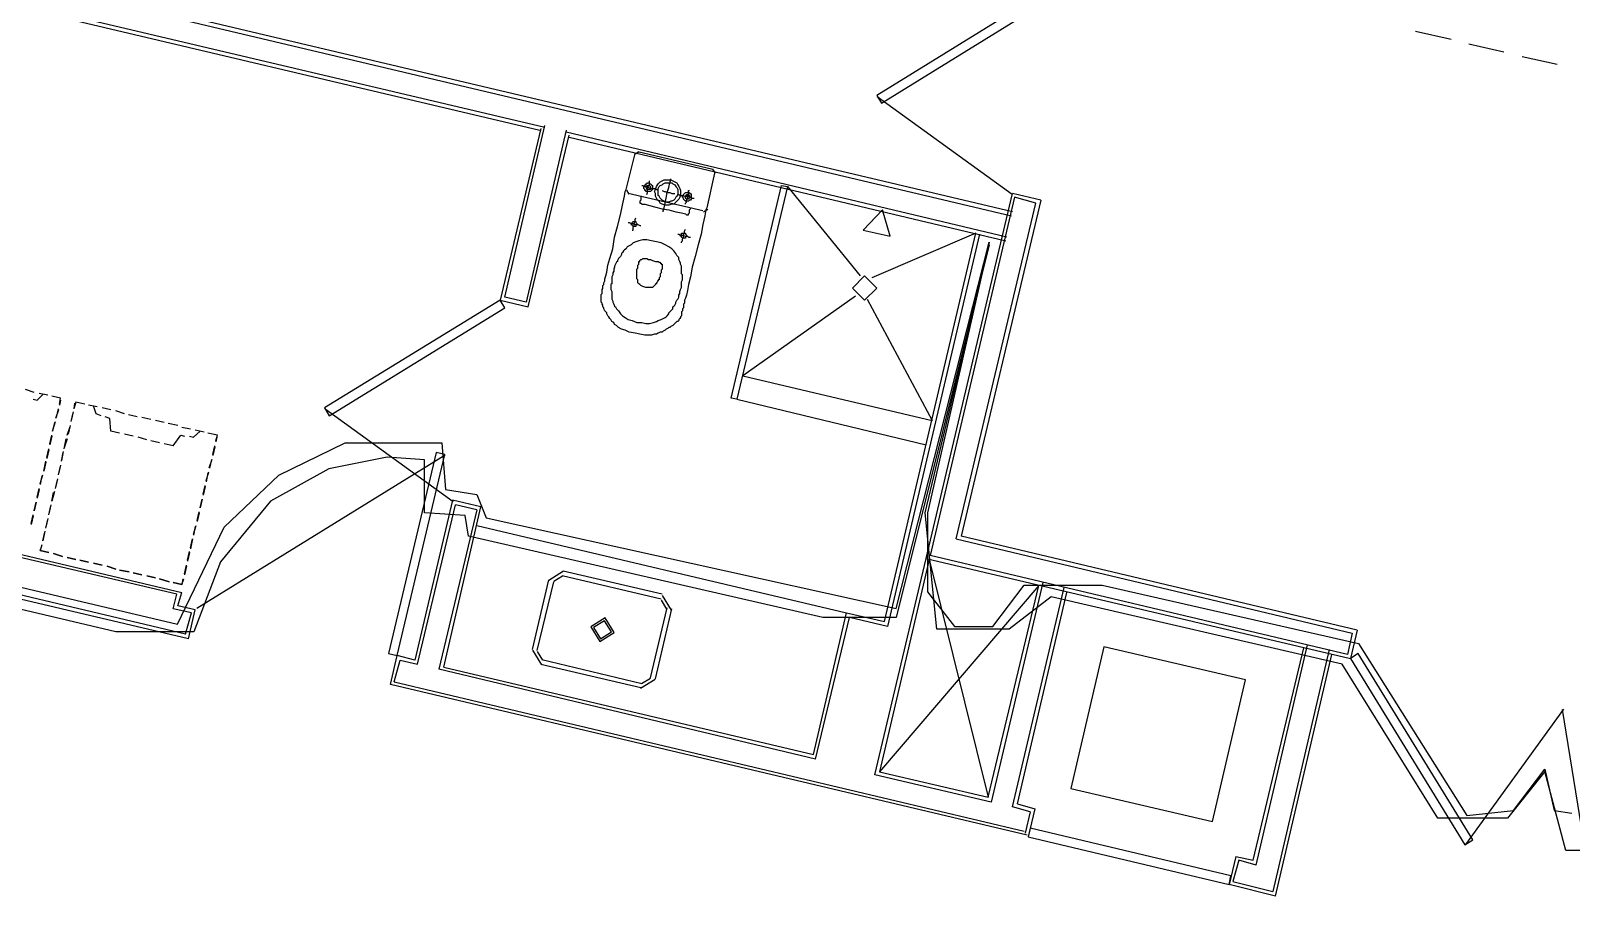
# Model space of a CAD drawing. Header units: feet. Extents: x -84 to 198, y -22 to 181.
# Drawn here: x 43.71 to 64.87, y 40.46 to 52.34 of the extents above; entities that cross this region are included whole.
import ezdxf

# ---------------------------------------------------------------- set-up
doc = ezdxf.new("R2010")
doc.units = ezdxf.units.FT
for name, color, linetype in [('A-AREA-COMUN', 252, 'CONTINUOUS'), ('A-AREA-UNIDAD', 30, 'CONTINUOUS'), ('A-LINEA', 7, 'CONTINUOUS'), ('A-LINEA-FINA', 9, 'CONTINUOUS')]:
    doc.layers.add(name, color=color, linetype=linetype)

msp = doc.modelspace()

# ---------------------------------------------------------------- linework, layer by layer
at = {"layer": 'A-AREA-COMUN'}
msp.add_lwpolyline([(32.32, 47.36), (45.728, 44.1956), (46.368, 45.5289), (47.12, 46.24), (48.032, 46.6844), (49.36, 46.6844), (49.408, 46.0444), (49.84, 45.9733), (49.968, 45.6533), (55.6, 44.4089), (56.88, 49.44), (56.032, 45.7244), (56.032, 44.64), (56.4, 44.16), (56.928, 44.16), (57.36, 44.7289), (58.432, 44.7289), (61.952, 43.9289), (63.44, 41.5644), (64.08, 41.6356), (64.512, 42.2044), (64.64, 41.6356), (64.88, 41.6)], dxfattribs=at)
at = {"layer": 'A-AREA-UNIDAD'}
msp.add_lwpolyline([(65.84, 41.0844), (64.8, 41.0844), (64.512, 42.1689), (64, 41.5289), (63.04, 41.5289), (61.728, 43.6444), (57.728, 44.5689), (57.152, 44.1244), (56.16, 44.1244), (56, 45.7244), (56.88, 49.4044), (55.6, 44.2844), (54.592, 44.2844), (49.728, 45.4044), (49.68, 45.6889), (49.12, 45.7244), (49.12, 46.4533), (48.608, 46.4889), (47.808, 46.3289), (47.008, 45.8844), (46.32, 45.0489), (45.952, 44.0889), (44.88, 44.0889), (32.368, 47.04)], dxfattribs=at)
at = {"layer": 'A-LINEA'}
for p, q in [((29.2267, 56.4178), (57.1867, 49.8044)), ((57.2, 49.8578), (29.2933, 56.4578)), ((50.7733, 51.0178), (43.2133, 52.8044)), ((43.2533, 52.7378), (50.7067, 50.9778)), ((62.7333, 52.3378), (63.2267, 52.2311)), ((63.4667, 52.1644), (63.9467, 52.0578)), ((64.2, 51.9911), (64.68, 51.8844)), ((55.3375, 51.4428), (57.1945, 50.0985)), ((50.2267, 48.6844), (50.7733, 51.0444)), ((51.0667, 50.9778), (50.52, 48.6178)), ((50.5467, 48.5511), (51.1067, 50.9111)), ((57.12, 49.5111), (51.0667, 50.9511)), ((51.1067, 50.8844), (57.1067, 49.4578)), ((51.8933, 50.1644), (52.0133, 50.6578)), ((52.0708, 50.6832), (52.0146, 50.6485)), ((52.0533, 50.6844), (53.08, 50.4444)), ((53.1067, 50.3911), (53, 49.9111)), ((53.1187, 50.387), (53.0841, 50.4432)), ((51.8946, 50.1552), (51.9292, 50.099)), ((54.0667, 50.1644), (54.0667, 50.1644)), ((54.1067, 50.2044), (55.1067, 48.9778)), ((52.9467, 49.8711), (51.92, 50.1111)), ((56.0133, 45.0978), (57.2, 50.1111)), ((57.2267, 50.0578), (56.0667, 45.1378)), ((56.4267, 45.3644), (57.52, 49.9778)), ((57.5867, 50.0178), (56.4933, 45.4044)), ((57.5867, 50.0178), (57.2, 50.1111)), ((57.52, 49.9778), (57.2267, 50.0578)), ((52.9559, 49.859), (53.0121, 49.8937)), ((56.6933, 49.5644), (55.2667, 48.9511)), ((55.44, 44.2311), (56.6933, 49.5644)), ((56.7467, 49.5511), (55.48, 44.1644)), ((50.52, 48.6178), (50.2267, 48.6844)), ((55.04, 48.6978), (53.4933, 47.6044)), ((55.2, 48.6578), (56.0933, 46.9911)), ((45.84, 44.0578), (31.6667, 47.4044)), ((43.76, 47.3778), (43.64, 47.4178)), ((43.76, 47.3778), (43.64, 47.4178)), ((53.4933, 47.6044), (56.0933, 46.9911)), ((45.88, 43.9911), (31.6, 47.3644)), ((43.9467, 47.3378), (43.8267, 47.3644)), ((43.9467, 47.3378), (43.8267, 47.3644)), ((44.12, 47.2978), (44, 47.3244)), ((44.12, 47.2711), (44.1067, 47.2044)), ((44.3067, 47.1511), (44.32, 47.2311)), ((44.4533, 47.2178), (44.3333, 47.2444)), ((44.6267, 47.1778), (44.5067, 47.2044)), ((44.6267, 47.1778), (44.5067, 47.2044)), ((53.4133, 47.2844), (56.0133, 46.6578)), ((44.0133, 46.8444), (44.0533, 46.9778)), ((44.0933, 47.1378), (44.0533, 47.0178)), ((44.0667, 47.0311), (44.0933, 47.1511)), ((44.2933, 47.1111), (44.2667, 46.9911)), ((44.2667, 46.9778), (44.2933, 47.0978)), ((44.8133, 47.1378), (44.6933, 47.1644)), ((44.8133, 47.1378), (44.6933, 47.1644)), ((45, 47.0844), (44.88, 47.1244)), ((45, 47.0844), (44.88, 47.1244)), ((45.1733, 47.0444), (45.0533, 47.0711)), ((45.1733, 47.0444), (45.0533, 47.0711)), ((45.36, 47.0044), (45.24, 47.0311)), ((45.36, 47.0044), (45.24, 47.0311)), ((45.5467, 46.9644), (45.4267, 46.9911)), ((45.5467, 46.9644), (45.4267, 46.9911)), ((47.7552, 47.1503), (49.5133, 45.8808)), ((43.9733, 46.6711), (44, 46.7911)), ((44, 46.7778), (43.9733, 46.6578)), ((44.04, 46.9644), (44.0133, 46.8444)), ((44.2133, 46.7911), (44.2533, 46.9111)), ((44.2533, 46.9244), (44.2267, 46.8044)), ((44.9333, 46.8178), (44.8133, 46.8444)), ((45.12, 46.7778), (45, 46.8044)), ((45.3067, 46.7244), (45.1867, 46.7644)), ((45.7333, 46.9244), (45.6, 46.9511)), ((45.7333, 46.9244), (45.6, 46.9511)), ((45.9067, 46.8711), (45.7867, 46.8978)), ((45.9067, 46.8711), (45.7867, 46.8978)), ((46.0933, 46.8311), (45.9733, 46.8578)), ((46.0933, 46.8311), (45.9733, 46.8578)), ((46.28, 46.7911), (46.1467, 46.8178)), ((46.2667, 46.7644), (46.2533, 46.6978)), ((43.9333, 46.4844), (43.96, 46.6044)), ((43.96, 46.5911), (43.9333, 46.4711)), ((44.16, 46.5644), (44.1333, 46.4444)), ((44.2133, 46.7378), (44.1733, 46.6178)), ((44.1733, 46.6044), (44.2, 46.7378)), ((45.48, 46.6844), (45.36, 46.7111)), ((45.6667, 46.6444), (45.5467, 46.6711)), ((46.2133, 46.5244), (46.24, 46.6444)), ((46.24, 46.6311), (46.2133, 46.5111)), ((43.8933, 46.2978), (43.92, 46.4311)), ((43.92, 46.4178), (43.8933, 46.2978)), ((44.12, 46.3778), (44.0933, 46.2578)), ((44.0933, 46.2444), (44.12, 46.3644)), ((44.1333, 46.4311), (44.16, 46.5511)), ((49.4064, 46.5148), (45.9963, 44.4109)), ((46.2, 46.4578), (46.16, 46.3378)), ((46.1733, 46.3378), (46.2, 46.4578)), ((43.84, 46.1244), (43.88, 46.2444)), ((43.8667, 46.2311), (43.84, 46.1111)), ((44.08, 46.1911), (44.0533, 46.0711)), ((44.0533, 46.0578), (44.08, 46.1778)), ((46.12, 46.1644), (46.16, 46.2844)), ((46.1467, 46.2711), (46.12, 46.1511)), ((43.8, 45.9378), (43.8267, 46.0578)), ((43.8267, 46.0444), (43.8, 45.9244)), ((44.04, 46.0178), (44, 45.8844)), ((44, 45.8844), (44.0267, 46.0044)), ((46.08, 45.9778), (46.1067, 46.0978)), ((46.1067, 46.0844), (46.08, 45.9644)), ((43.76, 45.7511), (43.7867, 45.8711)), ((43.7867, 45.8711), (43.76, 45.7511)), ((43.9867, 45.8311), (43.96, 45.7111)), ((43.96, 45.6978), (43.9867, 45.8178)), ((46, 45.6178), (46.0267, 45.7378)), ((46.0267, 45.7244), (46, 45.6044)), ((46.04, 45.7911), (46.0667, 45.9111)), ((46.0667, 45.9111), (46.04, 45.7911)), ((49.5067, 45.8978), (48.9867, 43.6978)), ((49.0267, 43.6444), (49.5467, 45.8311)), ((49.84, 45.7644), (49.32, 43.5778)), ((49.3867, 43.6044), (49.8933, 45.8044)), ((49.8933, 45.8044), (49.5067, 45.8978)), ((49.84, 45.7644), (49.5467, 45.8311)), ((45.72, 44.6044), (41.5067, 45.5911)), ((41.56, 45.6311), (45.7867, 44.6311)), ((43.72, 45.5778), (43.7467, 45.6978)), ((43.7467, 45.6844), (43.72, 45.5644)), ((43.9467, 45.6444), (43.92, 45.5244)), ((43.92, 45.5111), (43.9467, 45.6311)), ((45.9467, 45.4311), (45.9867, 45.5511)), ((45.9733, 45.5378), (45.9467, 45.4178)), ((49.84, 45.5511), (54.92, 44.3511)), ((43.8667, 45.2844), (43.84, 45.2044)), ((43.9067, 45.4711), (43.88, 45.3378)), ((43.88, 45.3378), (43.9067, 45.4578)), ((45.9067, 45.2444), (45.9333, 45.3644)), ((45.9333, 45.3644), (45.9067, 45.2311)), ((56.4267, 45.3644), (61.8667, 44.0711)), ((61.9333, 44.1111), (56.4933, 45.4044)), ((43.84, 45.2044), (43.96, 45.1778)), ((44.0267, 45.1644), (44.1467, 45.1244)), ((44.1467, 45.1244), (44.0267, 45.1644)), ((44.2133, 45.1111), (44.3333, 45.0844)), ((44.3333, 45.0844), (44.2133, 45.1111)), ((44.3867, 45.0711), (44.5067, 45.0444)), ((44.5067, 45.0444), (44.3867, 45.0711)), ((45.8667, 45.0711), (45.8933, 45.1911)), ((45.8933, 45.1778), (45.8667, 45.0578)), ((55.3067, 42.1244), (56.0133, 45.0978)), ((56.0533, 45.0844), (55.3733, 42.1644)), ((56.0133, 45.0978), (61.84, 43.7244)), ((56.0533, 45.0844), (56.8667, 41.8178)), ((61.8, 43.7778), (56.0667, 45.1378)), ((44.5733, 45.0311), (44.6933, 45.0044)), ((44.6933, 45.0044), (44.5733, 45.0311)), ((44.76, 44.9911), (44.88, 44.9511)), ((44.88, 44.9511), (44.76, 44.9911)), ((44.9333, 44.9378), (45.0667, 44.9111)), ((45.0667, 44.9111), (44.9333, 44.9378)), ((45.12, 44.8978), (45.24, 44.8711)), ((45.24, 44.8711), (45.12, 44.8978)), ((45.8267, 44.8844), (45.8533, 45.0044)), ((45.8533, 44.9911), (45.8267, 44.8711)), ((51.0317, 44.92), (50.8312, 44.7962)), ((52.3867, 44.6044), (51.0267, 44.9244)), ((45.3067, 44.8578), (45.4267, 44.8311)), ((45.4267, 44.8311), (45.3067, 44.8578)), ((45.48, 44.8178), (45.6133, 44.7778)), ((45.6133, 44.7778), (45.48, 44.8178)), ((50.8267, 44.8044), (50.6, 43.8444)), ((50.8933, 44.7778), (50.6667, 43.8311)), ((51.0164, 44.8551), (50.896, 44.7808)), ((52.3733, 44.5378), (51.0133, 44.8578)), ((57.56, 44.7244), (55.3733, 42.1644)), ((56.8667, 41.8178), (57.56, 44.7244)), ((57.6133, 44.7644), (56.9067, 41.7511)), ((57.2, 41.6844), (57.9067, 44.6978)), ((45.6667, 44.4044), (45.72, 44.6044)), ((52.4506, 44.4014), (52.3764, 44.5218)), ((52.5155, 44.386), (52.3917, 44.5866)), ((57.2667, 41.7244), (57.9467, 44.6311)), ((45.92, 44.3511), (45.6667, 44.4044)), ((45.84, 44.0578), (45.92, 44.3511)), ((45.88, 43.9911), (45.9733, 44.3911)), ((52.2267, 43.4578), (52.4533, 44.4178)), ((52.2933, 43.4444), (52.52, 44.4044)), ((54.4667, 42.4044), (54.92, 44.3511)), ((54.4933, 42.3378), (54.96, 44.2844)), ((54.92, 44.3511), (55.44, 44.2311)), ((55.48, 44.1644), (54.96, 44.2844)), ((61.8667, 44.0711), (61.8, 43.7778)), ((61.9333, 44.1111), (61.84, 43.7244)), ((50.6045, 43.8362), (50.7282, 43.6356)), ((50.6694, 43.8208), (50.7436, 43.7005)), ((60.4, 43.4311), (58.4533, 43.8844)), ((60.5467, 40.8844), (61.2533, 43.9111)), ((61.5467, 43.8444), (60.7733, 40.5244)), ((48.6533, 43.3644), (48.7467, 43.7644)), ((48.7067, 43.4044), (48.7867, 43.6978)), ((48.9867, 43.6978), (48.7467, 43.7644)), ((48.7867, 43.6978), (49.0267, 43.6444)), ((49.3867, 43.6044), (54.4667, 42.4044)), ((50.72, 43.6444), (52.0933, 43.3244)), ((50.7333, 43.7111), (52.1067, 43.3778)), ((60.8133, 40.4578), (61.5867, 43.7778)), ((48.7067, 43.4044), (57.36, 41.3511)), ((54.4933, 42.3378), (49.32, 43.5778)), ((52.0882, 43.3156), (52.2888, 43.4394)), ((52.1036, 43.3805), (52.224, 43.4547)), ((57.4, 41.2978), (48.6533, 43.3644)), ((63.4283, 41.1686), (64.7726, 43.0256)), ((64.7474, 43.0233), (65.1171, 40.7608)), ((56.9067, 41.7511), (55.3067, 42.1244)), ((55.3733, 42.1644), (56.8667, 41.8178)), ((57.2667, 41.7244), (57.5067, 41.6578)), ((57.44, 41.6178), (57.2, 41.6844)), ((57.44, 41.6178), (57.3733, 41.3244)), ((57.5067, 41.6578), (57.4133, 41.2711)), ((60.2667, 41.0044), (60.1733, 40.6178)), ((60.3067, 40.9511), (60.2267, 40.6578)), ((60.5467, 40.8844), (60.3067, 40.9511)), ((60.2267, 40.6578), (60.7733, 40.5244)), ((60.8133, 40.4578), (60.1733, 40.6178))]:
    msp.add_line(p, q, dxfattribs=at)
for points in [[(57.88, 53.0311), (55.3333, 51.4578), (55.4, 51.3511), (57.9467, 52.9244), (57.88, 53.0311)], [(50.72, 51.0044), (50.16, 48.6444), (50.5467, 48.5511)], [(53, 49.9111), (52.9867, 49.8844), (52.9733, 49.8044), (52.9467, 49.6844), (52.92, 49.5511), (52.88, 49.4044), (52.84, 49.2444), (52.8, 49.0978), (52.7733, 48.9644), (52.7467, 48.8578), (52.7333, 48.7778), (52.72, 48.7111), (52.7067, 48.6711), (52.6933, 48.6444), (52.6933, 48.6311), (52.6933, 48.6178), (52.6933, 48.6044), (52.68, 48.5911), (52.68, 48.5778), (52.68, 48.5644), (52.68, 48.5511), (52.68, 48.5378), (52.6667, 48.5244), (52.6667, 48.5111), (52.6667, 48.4978), (52.6533, 48.4844), (52.6533, 48.4711), (52.6533, 48.4444), (52.6533, 48.4311), (52.64, 48.4178), (52.64, 48.4044), (52.6267, 48.3911), (52.6133, 48.3778), (52.6133, 48.3644), (52.6, 48.3511), (52.5867, 48.3511), (52.5733, 48.3378), (52.56, 48.3244), (52.5467, 48.3111), (52.5333, 48.2978), (52.5067, 48.2844), (52.4933, 48.2711), (52.48, 48.2711), (52.4667, 48.2578), (52.44, 48.2444), (52.4267, 48.2311), (52.4, 48.2178), (52.3867, 48.2044), (52.36, 48.2044), (52.3333, 48.1911), (52.3067, 48.1778), (52.28, 48.1778), (52.24, 48.1644), (52.1867, 48.1644), (52.1467, 48.1644), (52.08, 48.1778), (52.0133, 48.1911), (51.9333, 48.2044), (51.88, 48.2311), (51.8267, 48.2444), (51.7867, 48.2711), (51.76, 48.2978), (51.7333, 48.3111), (51.72, 48.3378), (51.6933, 48.3511), (51.68, 48.3778), (51.6667, 48.3911), (51.6533, 48.4178), (51.64, 48.4311), (51.6267, 48.4578), (51.6267, 48.4711), (51.6133, 48.4844), (51.6, 48.4978), (51.5867, 48.5244), (51.5867, 48.5378), (51.5733, 48.5511), (51.5733, 48.5778), (51.56, 48.5911), (51.56, 48.6044), (51.5467, 48.6178), (51.5467, 48.6311), (51.5467, 48.6578), (51.5467, 48.6711), (51.5467, 48.6844), (51.5467, 48.6978), (51.5467, 48.7111), (51.5467, 48.7244), (51.56, 48.7378), (51.56, 48.7511), (51.56, 48.7778), (51.56, 48.7911), (51.5733, 48.8044), (51.5733, 48.8178), (51.5733, 48.8311), (51.5733, 48.8444), (51.5867, 48.8578), (51.5867, 48.8711), (51.5867, 48.8844), (51.6, 48.9111), (51.6, 48.9378), (51.6133, 48.9778), (51.6267, 49.0311), (51.64, 49.1244), (51.6667, 49.2178), (51.7067, 49.3511), (51.7333, 49.5111), (51.7733, 49.6578), (51.8133, 49.8178), (51.84, 49.9511), (51.8667, 50.0711), (51.88, 50.1378), (51.8933, 50.1644)], [(52.1067, 50.2178), (52.12, 50.2178), (52.1333, 50.2044), (52.1733, 50.2044), (52.2, 50.1911), (52.24, 50.1778), (52.28, 50.1778), (52.3067, 50.1644), (52.32, 50.1644), (52.3333, 50.1644)], [(52.1867, 50.1378), (52.1733, 50.1378), (52.16, 50.1378), (52.16, 50.1511), (52.1467, 50.1511), (52.1467, 50.1644), (52.1333, 50.1778), (52.1333, 50.1911), (52.1333, 50.2044), (52.1467, 50.2178), (52.1467, 50.2311), (52.16, 50.2311), (52.16, 50.2444), (52.1733, 50.2444), (52.1867, 50.2578), (52.2, 50.2578), (52.2133, 50.2444), (52.2267, 50.2444), (52.24, 50.2311), (52.2533, 50.2178), (52.2533, 50.2044), (52.2533, 50.1911), (52.2533, 50.1778), (52.2533, 50.1644), (52.24, 50.1511), (52.2267, 50.1378), (52.2133, 50.1378), (52.2, 50.1378), (52.1867, 50.1378)], [(52.1867, 50.1644), (52.1733, 50.1644), (52.1733, 50.1778), (52.16, 50.1911), (52.1733, 50.2044), (52.1733, 50.2178), (52.1867, 50.2178), (52.2, 50.2178), (52.2133, 50.2178), (52.2267, 50.2044), (52.2267, 50.1911), (52.2267, 50.1778), (52.2267, 50.1644), (52.2133, 50.1644), (52.2, 50.1644), (52.1867, 50.1644)], [(52.1733, 50.0978), (52.1867, 50.1244), (52.1867, 50.1511), (52.1867, 50.1778), (52.2, 50.2044), (52.2133, 50.2311), (52.2133, 50.2578), (52.2133, 50.2711), (52.2133, 50.2844)], [(52.4267, 49.9511), (52.3867, 49.9644), (52.36, 49.9778), (52.3467, 50.0044), (52.32, 50.0178), (52.3067, 50.0444), (52.2933, 50.0711), (52.2933, 50.1111), (52.28, 50.1378), (52.2933, 50.1644), (52.3067, 50.2044), (52.32, 50.2311), (52.3333, 50.2444), (52.36, 50.2711), (52.3867, 50.2844), (52.4133, 50.2978), (52.44, 50.2978), (52.4667, 50.2978), (52.5067, 50.2978), (52.5333, 50.2844), (52.56, 50.2711), (52.5867, 50.2578), (52.6, 50.2311), (52.6133, 50.2044), (52.6267, 50.1778), (52.64, 50.1511), (52.64, 50.1244), (52.64, 50.0844), (52.6267, 50.0578), (52.6133, 50.0311), (52.5867, 50.0044), (52.5733, 49.9911), (52.5467, 49.9644), (52.52, 49.9644), (52.48, 49.9511), (52.4533, 49.9511), (52.4267, 49.9511)], [(52.4267, 49.9911), (52.4133, 50.0044), (52.3867, 50.0178), (52.3733, 50.0311), (52.36, 50.0444), (52.3467, 50.0711), (52.3333, 50.0844), (52.3333, 50.1111), (52.3333, 50.1378), (52.3333, 50.1644), (52.3333, 50.1778), (52.3467, 50.2044), (52.36, 50.2178), (52.3867, 50.2311), (52.4, 50.2444), (52.4267, 50.2578), (52.4533, 50.2578), (52.4667, 50.2578), (52.4933, 50.2578), (52.52, 50.2578), (52.5333, 50.2444), (52.56, 50.2311), (52.5733, 50.2044), (52.5867, 50.1911), (52.6, 50.1644), (52.6, 50.1511), (52.6, 50.1244), (52.6, 50.0978), (52.5867, 50.0711), (52.5733, 50.0578), (52.56, 50.0311), (52.5467, 50.0178), (52.52, 50.0044), (52.5067, 50.0044), (52.48, 49.9911), (52.4533, 49.9911), (52.4267, 49.9911)], [(52.3867, 50.1511), (52.4133, 50.1378), (52.4267, 50.1378), (52.4533, 50.1244), (52.4933, 50.1244), (52.52, 50.1111), (52.5333, 50.1111), (52.56, 50.1111)], [(52.4, 49.8578), (52.4, 49.8711), (52.4133, 49.9111), (52.4267, 49.9778), (52.44, 50.0444), (52.4533, 50.1244), (52.48, 50.1911), (52.4933, 50.2578), (52.5067, 50.2978), (52.5067, 50.3111)], [(52.7067, 49.9644), (52.7067, 49.9778), (52.72, 49.9911), (52.72, 50.0178), (52.7333, 50.0444), (52.7333, 50.0711), (52.7467, 50.1111), (52.7467, 50.1244), (52.7467, 50.1511), (52.76, 50.1511)], [(54.1067, 50.2044), (53.4133, 47.2844), (53.3333, 47.2978), (54.0267, 50.2178), (54.1067, 50.2044)], [(52.1067, 50.0711), (52.0933, 50.0578), (52.0933, 50.0444), (52.0933, 50.0311), (52.0933, 50.0178), (52.08, 50.0044), (52.08, 49.9911), (52.08, 49.9778), (52.0933, 49.9778), (52.1067, 49.9644), (52.1467, 49.9644), (52.2, 49.9511), (52.28, 49.9244), (52.3867, 49.8978), (52.48, 49.8844), (52.5733, 49.8578), (52.6533, 49.8444), (52.7067, 49.8311), (52.72, 49.8178), (52.7333, 49.8178), (52.7467, 49.8178), (52.7467, 49.8311), (52.76, 49.8444), (52.76, 49.8578), (52.76, 49.8711), (52.76, 49.8844), (52.7733, 49.8978), (52.7733, 49.9111)], [(52.6, 50.0978), (52.6133, 50.0978), (52.6267, 50.0844), (52.6667, 50.0844), (52.6933, 50.0711), (52.7333, 50.0711), (52.7733, 50.0578), (52.8, 50.0444), (52.8267, 50.0444)], [(52.72, 50.0044), (52.7067, 50.0044), (52.6933, 50.0178), (52.68, 50.0311), (52.68, 50.0444), (52.6667, 50.0578), (52.6667, 50.0711), (52.68, 50.0844), (52.68, 50.0978), (52.6933, 50.1111), (52.7067, 50.1244), (52.72, 50.1244), (52.7333, 50.1244), (52.7467, 50.1244), (52.76, 50.1244), (52.76, 50.1111), (52.7733, 50.1111), (52.7867, 50.0978), (52.7867, 50.0844), (52.7867, 50.0711), (52.7867, 50.0578), (52.7867, 50.0444), (52.7867, 50.0311), (52.7733, 50.0178), (52.76, 50.0178), (52.7467, 50.0044), (52.7333, 50.0044), (52.72, 50.0044)], [(52.72, 50.0311), (52.7067, 50.0444), (52.7067, 50.0578), (52.7067, 50.0711), (52.7067, 50.0844), (52.72, 50.0844), (52.72, 50.0978), (52.7333, 50.0978), (52.7467, 50.0978), (52.7467, 50.0844), (52.76, 50.0844), (52.76, 50.0711), (52.76, 50.0578), (52.76, 50.0444), (52.7467, 50.0444), (52.7467, 50.0311), (52.7333, 50.0311), (52.72, 50.0311)], [(51.9733, 49.6044), (51.9867, 49.6044), (51.9867, 49.6178), (51.9867, 49.6444), (52, 49.6711), (52, 49.6978), (52.0133, 49.7378), (52.0133, 49.7511), (52.0267, 49.7778)], [(51.92, 49.7111), (51.9333, 49.7111), (51.96, 49.6978), (51.9867, 49.6978), (52.0267, 49.6844), (52.0533, 49.6844), (52.08, 49.6711), (52.0933, 49.6711)], [(51.9867, 49.6578), (51.9733, 49.6711), (51.9733, 49.6844), (51.96, 49.6844), (51.96, 49.6978), (51.9733, 49.6978), (51.9733, 49.7111), (51.9867, 49.7244), (52, 49.7244), (52.0133, 49.7244), (52.0267, 49.7244), (52.0267, 49.7111), (52.04, 49.6978), (52.04, 49.6844), (52.0267, 49.6711), (52.0267, 49.6578), (52.0133, 49.6578), (52, 49.6578), (51.9867, 49.6578)], [(52.6, 49.5511), (52.6133, 49.5511), (52.64, 49.5378), (52.6667, 49.5378), (52.7067, 49.5244), (52.7333, 49.5244), (52.7467, 49.5111), (52.7733, 49.5111)], [(52.6667, 49.4978), (52.6533, 49.5111), (52.6533, 49.5244), (52.64, 49.5244), (52.64, 49.5378), (52.6533, 49.5511), (52.6533, 49.5644), (52.6667, 49.5644), (52.68, 49.5644), (52.6933, 49.5644), (52.7067, 49.5644), (52.7067, 49.5511), (52.72, 49.5378), (52.72, 49.5244), (52.7067, 49.5111), (52.7067, 49.4978), (52.6933, 49.4978), (52.68, 49.4978), (52.6667, 49.4978)], [(52.6533, 49.4311), (52.6533, 49.4444), (52.6667, 49.4578), (52.6667, 49.4844), (52.68, 49.5111), (52.68, 49.5378), (52.6933, 49.5778), (52.6933, 49.5911), (52.7067, 49.6178)], [(52.3067, 49.4444), (52.24, 49.4578), (52.1733, 49.4711), (52.12, 49.4711), (52.0667, 49.4578), (52.0267, 49.4444), (51.9867, 49.4311), (51.96, 49.4044), (51.9333, 49.3911), (51.9067, 49.3778), (51.8933, 49.3511), (51.8667, 49.3378), (51.8533, 49.3244), (51.84, 49.2978), (51.8267, 49.2844), (51.8267, 49.2711), (51.8133, 49.2444), (51.8, 49.2311), (51.7867, 49.2178), (51.7733, 49.1911), (51.7733, 49.1778), (51.76, 49.1644), (51.7467, 49.1378), (51.7333, 49.1111), (51.7333, 49.0978), (51.72, 49.0711), (51.72, 49.0444), (51.7067, 49.0178), (51.7067, 48.9911), (51.6933, 48.9644), (51.6933, 48.9244), (51.6933, 48.8978), (51.6933, 48.8711), (51.68, 48.8578), (51.68, 48.8311), (51.68, 48.8044), (51.68, 48.7911), (51.6933, 48.7644), (51.6933, 48.7511), (51.6933, 48.7244), (51.6933, 48.7111), (51.6933, 48.6844), (51.6933, 48.6711), (51.6933, 48.6578), (51.7067, 48.6311), (51.7067, 48.6178), (51.72, 48.5911), (51.7333, 48.5644), (51.7467, 48.5511), (51.76, 48.5244), (51.7867, 48.4978), (51.8133, 48.4578), (51.84, 48.4311), (51.88, 48.4044), (51.92, 48.3778), (51.9733, 48.3644), (52.04, 48.3378), (52.1067, 48.3378), (52.16, 48.3244), (52.2133, 48.3244), (52.2667, 48.3378), (52.3067, 48.3511), (52.3333, 48.3644), (52.3733, 48.3778), (52.4, 48.3911), (52.4267, 48.4044), (52.44, 48.4178), (52.4533, 48.4311), (52.48, 48.4578), (52.48, 48.4711), (52.4933, 48.4844), (52.5067, 48.4978), (52.52, 48.5111), (52.5333, 48.5244), (52.5333, 48.5511), (52.5467, 48.5644), (52.56, 48.5778), (52.5733, 48.6044), (52.5733, 48.6178), (52.5867, 48.6444), (52.6, 48.6578), (52.6133, 48.6844), (52.6133, 48.7111), (52.6267, 48.7378), (52.6267, 48.7644), (52.64, 48.7911), (52.6533, 48.8178), (52.6533, 48.8444), (52.6533, 48.8711), (52.6533, 48.8978), (52.6667, 48.9244), (52.6667, 48.9378), (52.6667, 48.9644), (52.6667, 48.9911), (52.6533, 49.0044), (52.6533, 49.0311), (52.6533, 49.0444), (52.6533, 49.0711), (52.6533, 49.0844), (52.6533, 49.1111), (52.64, 49.1378), (52.64, 49.1511), (52.6267, 49.1778), (52.6133, 49.2044), (52.6133, 49.2311), (52.5867, 49.2578), (52.5733, 49.2844), (52.5467, 49.3244), (52.52, 49.3511), (52.48, 49.3778), (52.4267, 49.4044), (52.3733, 49.4311), (52.3067, 49.4444)], [(52.3467, 49.1644), (52.36, 49.1644), (52.36, 49.1511), (52.3733, 49.1511), (52.3733, 49.1378), (52.3867, 49.1378), (52.3867, 49.1244), (52.3867, 49.1111), (52.3867, 49.0978), (52.3867, 49.0844), (52.3867, 49.0711), (52.3733, 49.0578), (52.3733, 49.0444), (52.3733, 49.0311), (52.3733, 49.0178), (52.36, 49.0044), (52.36, 48.9911), (52.36, 48.9778), (52.36, 48.9644), (52.3467, 48.9511), (52.3467, 48.9378), (52.3467, 48.9244), (52.3333, 48.9244), (52.3333, 48.9111), (52.32, 48.9111), (52.32, 48.8978), (52.3067, 48.8844), (52.3067, 48.8711), (52.2933, 48.8711), (52.2933, 48.8578), (52.28, 48.8444), (52.2667, 48.8311), (52.2533, 48.8178), (52.24, 48.8178), (52.2133, 48.8178), (52.1867, 48.8178), (52.16, 48.8178), (52.12, 48.8311), (52.0933, 48.8444), (52.08, 48.8578), (52.0667, 48.8711), (52.0533, 48.8844), (52.0533, 48.8978), (52.0533, 48.9111), (52.0533, 48.9244), (52.04, 48.9378), (52.04, 48.9511), (52.04, 48.9644), (52.04, 48.9778), (52.04, 48.9911), (52.04, 49.0044), (52.04, 49.0178), (52.04, 49.0311), (52.04, 49.0444), (52.04, 49.0578), (52.04, 49.0711), (52.0533, 49.0844), (52.0533, 49.0978), (52.0533, 49.1111), (52.0533, 49.1244), (52.0667, 49.1378), (52.0667, 49.1511), (52.0667, 49.1644), (52.0667, 49.1778), (52.08, 49.1778), (52.08, 49.1911), (52.0933, 49.2044), (52.1067, 49.2044), (52.12, 49.2178), (52.1333, 49.2178), (52.1467, 49.2178), (52.1733, 49.2178), (52.2, 49.2044), (52.2267, 49.2044), (52.2533, 49.1911), (52.2933, 49.1778), (52.32, 49.1778), (52.3333, 49.1778), (52.3467, 49.1644)], [(55.3333, 48.8111), (55.1667, 48.9778), (55, 48.8111), (55.1667, 48.6444), (55.3333, 48.8111)], [(50.16, 48.6444), (47.7467, 47.1644), (47.8133, 47.0578), (50.2267, 48.5378), (50.16, 48.6444)], [(43.7467, 47.2844), (43.8, 47.2711), (43.88, 47.3511)], [(44.1067, 47.2178), (44.12, 47.2978), (44, 47.3244)], [(44.4533, 47.2178), (44.3333, 47.2444), (44.3067, 47.1644)], [(44.68, 47.0578), (44.6133, 47.0844), (44.5733, 47.1911)], [(53.3867, 47.3244), (53.3867, 47.3244), (53.3867, 47.3244)], [(44.8133, 46.8444), (44.8, 47.0178), (44.7333, 47.0444)], [(45.6667, 46.6444), (45.7733, 46.7911), (45.8267, 46.7778)], [(45.8933, 46.7778), (45.9467, 46.7644), (46.04, 46.8444)], [(46.2533, 46.7111), (46.28, 46.7911), (46.1467, 46.8178)], [(48.7467, 43.7644), (49.4, 46.5244), (49.28, 46.5511), (48.6267, 43.7911), (48.7467, 43.7644)], [(43.96, 45.1778), (43.84, 45.2044), (43.8667, 45.2711)], [(45.6667, 44.7644), (45.7867, 44.7378), (45.8133, 44.8178)], [(45.8, 44.8178), (45.7867, 44.7378), (45.6667, 44.7644)], [(45.9733, 44.3911), (45.7333, 44.4444), (45.7867, 44.6311)], [(51.4045, 44.1562), (51.5282, 43.9556), (51.7288, 44.0794), (51.6051, 44.28), (51.4045, 44.1562)], [(51.4434, 44.147), (51.5375, 43.9945), (51.6899, 44.0886), (51.5959, 44.241), (51.4434, 44.147)], [(58.4533, 43.8844), (58, 41.9378), (59.9467, 41.4844), (60.4, 43.4311)], [(60.2667, 41.0044), (60.5067, 40.9511), (61.2, 43.8711)], [(61.84, 43.7244), (63.4133, 41.1644), (63.52, 41.2311), (61.9467, 43.7911), (61.84, 43.7244)], [(60.2, 40.7378), (57.44, 41.3911), (57.4133, 41.2711), (60.1733, 40.6178), (60.2, 40.7378)]]:
    msp.add_lwpolyline(points, dxfattribs=at)
at = {"layer": 'A-LINEA-FINA'}
msp.add_lwpolyline([(55.1467, 49.6044), (55.52, 49.5244), (55.4133, 49.8844), (55.1467, 49.6044), (55.1467, 49.6044)], dxfattribs=at)

doc.saveas('drawing.dxf')
